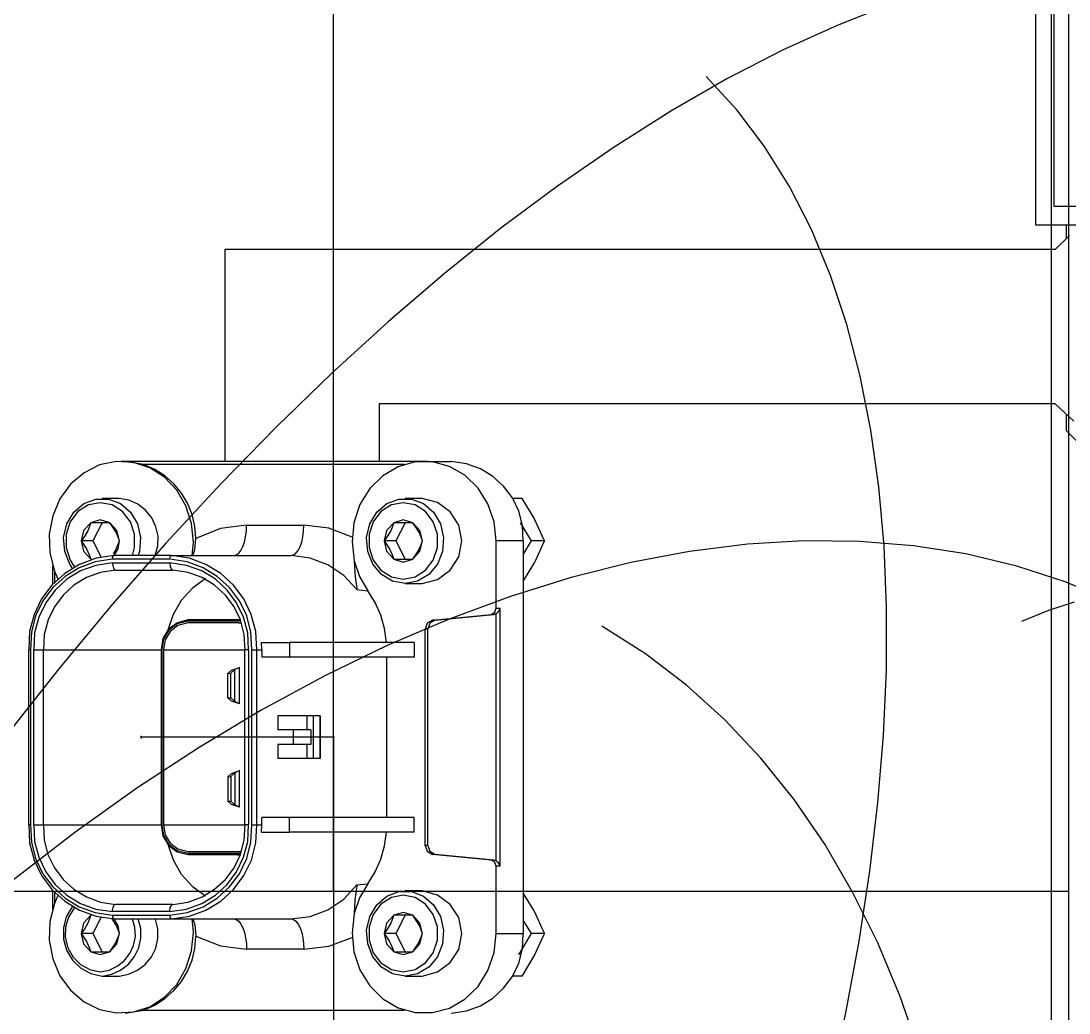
# Model space of a CAD drawing. Extents: x -1 to 1284, y 105 to 936.
# Drawn here: x 197.3 to 283.5, y 421.5 to 503.2 of the extents above; entities that cross this region are included whole.
import ezdxf

# ---------------------------------------------------------------- set-up
doc = ezdxf.new("R2010")
doc.units = 0

msp = doc.modelspace()

# ---------------------------------------------------------------- linework, layer by layer
for p, q in [((282.09, 149.955), (282.09, 713.128)), ((282.09, 149.955), (282.09, 713.128)), ((282.09, 149.955), (282.09, 713.128)), ((282.09, 149.955), (282.09, 713.128)), ((282.09, 149.955), (282.09, 713.128)), ((282.09, 149.955), (282.09, 713.128)), ((282.09, 149.955), (282.09, 713.128)), ((282.09, 149.955), (282.09, 713.128)), ((282.09, 149.955), (282.09, 713.128)), ((282.09, 149.955), (282.09, 713.128)), ((282.09, 149.955), (282.09, 713.128)), ((283.498, 706.778), (283.498, 156.305)), ((283.498, 706.778), (283.498, 156.305)), ((283.498, 706.778), (283.498, 156.305)), ((283.498, 706.778), (283.498, 156.305)), ((283.498, 706.778), (283.498, 156.305)), ((283.498, 706.778), (283.498, 156.305)), ((283.498, 706.778), (283.498, 156.305)), ((283.498, 706.778), (283.498, 156.305)), ((283.498, 706.778), (283.498, 156.305)), ((283.498, 706.778), (283.498, 156.305)), ((283.498, 706.778), (283.498, 156.305)), ((223.023, 431.542), (223.023, 558.542)), ((223.023, 431.542), (223.023, 558.542)), ((223.023, 431.542), (223.023, 558.542)), ((223.023, 431.542), (223.023, 558.542)), ((223.023, 431.542), (223.023, 558.542)), ((223.023, 431.542), (223.023, 558.542)), ((223.023, 431.542), (223.023, 558.542)), ((223.023, 431.542), (223.023, 558.542)), ((223.023, 431.542), (223.023, 558.542)), ((223.023, 431.542), (223.023, 558.542)), ((223.023, 431.542), (223.023, 558.542)), ((280.765, 529.586), (280.765, 486.406)), ((282.289, 528.062), (282.289, 487.93)), ((268.86562, 504.547487), (264.459453, 502.81211)), ((264.459453, 502.81211), (259.964823, 500.763556)), ((259.964823, 500.763556), (255.388634, 498.401848)), ((255.388634, 498.401848), (250.761651, 495.741279)), ((256.208309, 495.857934), (253.688, 498.598)), ((258.488733, 492.839935), (256.208309, 495.857934)), ((250.761651, 495.741279), (246.115574, 492.801643)), ((246.115574, 492.801643), (241.45871, 489.59122)), ((260.531109, 489.554806), (258.488733, 492.839935)), ((241.45871, 489.59122), (236.799368, 486.118289)), ((262.337274, 486.01335), (260.531109, 489.554806)), ((282.289, 487.93), (317.341, 487.93)), ((280.765, 486.406), (318.865, 486.406)), ((283.305, 486.406), (283.305, 485.305)), ((236.799368, 486.118289), (232.145855, 482.391129)), ((263.909062, 482.226373), (262.337274, 486.01335)), ((283.565, 485.528), (282.38636, 484.37425)), ((282.387, 484.374), (214.089, 484.374)), ((214.089, 484.374), (214.089, 466.942)), ((232.145855, 482.391129), (227.506479, 478.418018)), ((265.248311, 478.204677), (263.909062, 482.226373)), ((227.506479, 478.418018), (222.889548, 474.207235)), ((266.356857, 473.959067), (265.248311, 478.204677)), ((222.889548, 474.207235), (218.30337, 469.76706)), ((267.236536, 469.500346), (266.356857, 473.959067)), ((282.387, 471.674), (226.789, 471.674)), ((226.789, 471.674), (226.789, 466.942)), ((282.386, 471.674), (283.919043, 470.241305)), ((283.305, 470.743), (283.305, 469.471)), ((218.30337, 469.76706), (213.756253, 465.105772)), ((267.889184, 464.839319), (267.236536, 469.500346)), ((283.305, 469.471), (287.27375, 465.50225)), ((203.783978, 466.642604), (202.506748, 466.010404)), ((205.159858, 466.927224), (203.783978, 466.642604)), ((206.557888, 466.848434), (205.159858, 466.927224)), ((205.874, 466.942), (205.558, 466.942)), ((207.393, 466.692), (205.87429, 466.942031)), ((230.481, 466.942), (205.875, 466.942)), ((207.900328, 466.410618), (206.557888, 466.848434)), ((228.857, 466.692), (207.393, 466.692)), ((208.31944, 466.280291), (207.3931, 466.69183)), ((228.338765, 466.500333), (227.072235, 465.754278)), ((229.730585, 466.889064), (228.338765, 466.500333)), ((231.166275, 466.897742), (229.730585, 466.889064)), ((230.798, 466.942), (230.481, 466.942)), ((230.798, 466.942), (232.7, 466.942)), ((232.561865, 466.525852), (231.166275, 466.897742)), ((233.835725, 465.79515), (232.561865, 466.525852)), ((233.950212, 466.750847), (232.69969, 466.94199)), ((235.10287, 466.32807), (233.950212, 466.750847)), ((202.506748, 466.010404), (201.399208, 465.065779)), ((209.112528, 465.63812), (207.900328, 466.410618)), ((209.155392, 465.739941), (208.31944, 466.280291)), ((210.127078, 464.5739), (209.112528, 465.63812)), ((209.890761, 465.085194), (209.155392, 465.739941)), ((227.072235, 465.754278), (226.005075, 464.694548)), ((234.913335, 464.74838), (233.835725, 465.79515)), ((236.133955, 465.699816), (235.10287, 466.32807)), ((237.01976, 464.892247), (236.133955, 465.699816)), ((201.399208, 465.065779), (200.522936, 463.861259)), ((213.756253, 465.105772), (209.256505, 460.231648)), ((210.51535, 464.330463), (209.890761, 465.085194)), ((235.731669, 463.44676), (234.913335, 464.74838)), ((237.736576, 463.931521), (237.01976, 464.892247)), ((268.316638, 459.986789), (267.889184, 464.839319)), ((200.522936, 463.861259), (199.926661, 462.463819)), ((205.38, 463.892), (203.986, 463.892)), ((206.181092, 463.745416), (205.38019, 463.89199)), ((210.887564, 463.27713), (210.127078, 464.5739)), ((211.018964, 463.490165), (210.51535, 464.330463)), ((226.005075, 464.694548), (225.199711, 463.383118)), ((230.304, 463.892), (228.909, 463.892)), ((231.590953, 463.551267), (230.304, 463.89199)), ((238.536, 463.892), (237.718, 463.892)), ((238.260693, 462.843799), (237.736576, 463.931521)), ((239.518214, 462.266351), (238.536188, 463.892001)), ((201.65194, 462.761995), (202.475971, 463.469667)), ((202.861085, 463.352041), (202.002434, 462.80505)), ((202.475971, 463.469667), (203.463604, 463.843771)), ((203.837507, 463.542009), (202.861085, 463.352041)), ((203.463604, 463.843771), (204.508, 463.844)), ((204.813927, 463.352041), (203.837507, 463.542009)), ((204.508, 463.844), (205.495633, 463.469896)), ((205.672578, 462.80505), (204.813927, 463.352041)), ((205.495633, 463.469896), (206.319664, 462.762224)), ((206.915583, 463.420084), (206.181092, 463.745416)), ((207.554545, 462.933212), (206.915583, 463.420084)), ((211.351693, 461.81993), (210.887564, 463.27713)), ((211.391407, 462.578711), (211.018964, 463.490165)), ((225.199711, 463.383118), (224.703247, 461.896708)), ((226.575231, 462.762479), (227.399262, 463.470151)), ((227.785085, 463.352041), (226.926434, 462.80505)), ((227.399262, 463.470151), (228.386895, 463.844255)), ((228.761505, 463.542009), (227.785085, 463.352041)), ((228.386895, 463.844255), (229.431, 463.844)), ((229.737927, 463.352041), (228.761505, 463.542009)), ((229.431, 463.844), (230.418633, 463.469896)), ((230.596578, 462.80505), (229.737927, 463.352041)), ((230.418633, 463.469896), (231.242664, 462.762224)), ((232.628166, 462.786339), (231.590953, 463.551267)), ((236.242857, 461.96644), (235.731669, 463.44676)), ((199.926661, 462.463819), (199.643539, 460.951169)), ((201.080811, 461.797444), (201.65194, 462.761995)), ((202.002434, 462.80505), (201.36512, 461.96701)), ((206.309892, 461.96701), (205.672578, 462.80505)), ((206.319664, 462.762224), (206.890793, 461.797673)), ((208.068863, 462.302018), (207.554545, 462.933212)), ((208.420353, 461.567591), (208.068863, 462.302018)), ((211.622485, 461.610518), (211.391407, 462.578711)), ((226.004102, 461.797928), (226.575231, 462.762479)), ((226.926434, 462.80505), (226.28912, 461.96701)), ((231.233892, 461.96701), (230.596578, 462.80505)), ((231.242664, 462.762224), (231.813793, 461.797673)), ((233.320363, 461.699238), (232.628166, 462.786339)), ((238.568404, 461.655238), (238.260693, 462.843799)), ((239.584, 462.142), (239.518214, 462.266351)), ((240.368, 460.392), (239.584305, 462.14222)), ((200.824472, 460.680534), (201.080811, 461.797444)), ((201.36512, 461.96701), (201.026012, 460.939)), ((203.053, 461.892), (202.469622, 461.241908)), ((203.053, 461.892), (202.806258, 461.236213)), ((203.838115, 462.123487), (203.05323, 461.892)), ((203.33451, 461.892), (203.053232, 461.892)), ((204.004, 461.892), (203.218982, 460.39181)), ((203.92594, 461.892), (203.33451, 461.892)), ((204.623, 461.892), (203.838115, 462.123487)), ((204.405695, 461.892), (203.92594, 461.892)), ((204.623, 461.892), (204.405695, 461.892)), ((205.205493, 461.241908), (204.622115, 461.892)), ((204.880721, 461.531823), (204.622115, 461.892)), ((205.160258, 461.047787), (204.880721, 461.531823)), ((206.649, 460.939), (206.309892, 461.96701)), ((206.890793, 461.797673), (207.147132, 460.680763)), ((208.588141, 460.781993), (208.420353, 461.567591)), ((211.493658, 460.28332), (211.351693, 461.81993)), ((211.702, 460.6), (211.622485, 461.610518)), ((213.718373, 461.412119), (211.70199, 460.60017)), ((215.874, 461.692), (213.718373, 461.412119)), ((215.854244, 461.204274), (215.874538, 461.691998)), ((215.874, 461.692), (220.587, 461.692)), ((220.567243, 461.204274), (220.587536, 461.691998)), ((222.628809, 461.441589), (220.58723, 461.692426)), ((224.552, 460.712), (222.628809, 461.441589)), ((224.703247, 461.896708), (224.544722, 460.322258)), ((225.747761, 460.681018), (226.004102, 461.797928)), ((226.28912, 461.96701), (225.950012, 460.939)), ((227.976, 461.892), (227.392622, 461.241908)), ((227.976, 461.892), (227.72926, 461.236213)), ((228.761115, 462.123487), (227.97623, 461.892)), ((228.257507, 461.892), (227.976231, 461.892)), ((228.927, 461.892), (228.142247, 460.39181)), ((228.848937, 461.892), (228.257507, 461.892)), ((229.546, 461.892), (228.761115, 462.123487)), ((229.328695, 461.892), (228.848937, 461.892)), ((229.546, 461.892), (229.328695, 461.892)), ((229.80472, 461.531823), (229.546114, 461.892)), ((230.129493, 461.241908), (229.546115, 461.892)), ((230.08426, 461.047787), (229.80472, 461.531823)), ((231.573, 460.939), (231.233892, 461.96701)), ((231.813793, 461.797673), (232.070134, 460.680763)), ((233.572267, 460.391995), (233.320363, 461.699238)), ((236.417, 460.394), (236.242857, 461.96644)), ((238.386, 461.871), (239.279497, 460.39172)), ((238.636, 460.392), (238.568404, 461.655238)), ((199.643539, 460.951169), (199.689317, 459.407419)), ((200.9107, 459.532314), (200.824472, 460.680534)), ((201.026012, 460.939), (201.026, 459.845)), ((202.469622, 461.241908), (202.268115, 460.392)), ((202.526721, 460.752177), (202.268115, 460.392)), ((202.806258, 461.236213), (202.526721, 460.752177)), ((205.407, 460.392), (205.160258, 461.047787)), ((205.407, 460.392), (205.205493, 461.241908)), ((206.6489, 459.845007), (206.649, 460.939)), ((207.147132, 460.680763), (207.060902, 459.532543)), ((208.569074, 459.978903), (208.588141, 460.781993)), ((211.619357, 459.699367), (211.702468, 460.600148)), ((215.696484, 460.303075), (215.79412, 460.73529)), ((215.79412, 460.73529), (215.854244, 461.204274)), ((220.409485, 460.303075), (220.507121, 460.73529)), ((220.507121, 460.73529), (220.567243, 461.204274)), ((225.833991, 459.532798), (225.747761, 460.681018)), ((225.950012, 460.939), (225.95, 459.845)), ((227.44972, 460.752177), (227.191114, 460.392)), ((227.392622, 461.241908), (227.191115, 460.392)), ((227.72926, 461.236213), (227.44972, 460.752177)), ((230.331, 460.392), (230.08426, 461.047787)), ((230.331, 460.392), (230.129493, 461.241908)), ((231.572495, 459.845009), (231.573, 460.939)), ((232.070134, 460.680763), (231.983901, 459.532543)), ((201.026, 459.845), (201.365108, 458.81699)), ((202.268, 460.392), (202.469507, 459.542092)), ((202.268, 460.392), (202.707549, 459.736215)), ((203.219, 460.392), (202.268, 460.392)), ((202.707549, 459.736215), (202.934561, 459.252179)), ((203.219, 460.392), (203.894745, 459.10057)), ((209.256505, 460.231648), (204.812433, 455.152969)), ((204.923, 459.34), (205.062523, 459.548158)), ((204.97, 459.192), (205.297175, 459.752497)), ((205.062523, 459.548158), (205.289535, 460.032197)), ((205.289535, 460.032197), (205.407859, 460.392371)), ((205.297175, 459.752497), (205.407792, 460.392)), ((206.477, 459.192), (206.6489, 459.845007)), ((208.36, 459.192), (208.569074, 459.978903)), ((211.394, 459.192), (211.493658, 460.28332)), ((211.451, 459.192), (211.619357, 459.699367)), ((215.222322, 459.382302), (215.404985, 459.613325)), ((215.404985, 459.613325), (215.565089, 459.924234)), ((215.565089, 459.924234), (215.696484, 460.303075)), ((219.935323, 459.382302), (220.117986, 459.613325)), ((220.117986, 459.613325), (220.27809, 459.924234)), ((220.27809, 459.924234), (220.409485, 460.303075)), ((224.544722, 460.322258), (224.733412, 458.751858)), ((225.95, 459.845), (226.289108, 458.81699)), ((227.191, 460.392), (227.392507, 459.542092)), ((227.191, 460.392), (227.630549, 459.736215)), ((228.142, 460.392), (227.191, 460.392)), ((227.630549, 459.736215), (227.857561, 459.252179)), ((228.142, 460.392), (228.926753, 458.89208)), ((229.546, 458.892), (229.985549, 459.547785)), ((229.985549, 459.547785), (230.212561, 460.031824)), ((230.129378, 459.542092), (230.330885, 460.392)), ((230.212561, 460.031824), (230.330885, 460.391998)), ((231.233387, 458.816999), (231.572495, 459.845009)), ((233.320363, 459.084752), (233.572267, 460.391995)), ((236.417, 454.851), (236.417, 460.395)), ((238.636, 460.392), (236.41721, 460.394646)), ((238.636, 460.392), (238.636, 428.092)), ((238.66, 460.392), (238.636, 460.392)), ((238.66, 428.092), (238.66, 460.392)), ((239.28, 460.392), (238.660082, 459.35642)), ((240.368, 460.392), (239.28, 460.392)), ((239.648349, 458.766351), (240.367583, 460.392001)), ((257.070503, 460.118709), (252.319429, 459.52129)), ((261.727264, 460.398181), (257.070503, 460.118709)), ((266.281154, 460.35891), (261.727264, 460.398181)), ((270.723618, 460.000098), (266.281154, 460.35891)), ((268.520734, 454.953561), (268.316638, 459.986789)), ((275.046095, 459.320946), (270.723618, 460.000098)), ((199.689317, 459.407419), (200.06145, 457.918429)), ((201.330157, 458.477194), (200.9107, 459.532314)), ((201.365108, 458.81699), (201.701853, 458.301593)), ((203.491376, 458.965837), (202.127545, 458.465603)), ((202.469507, 459.542092), (203.052885, 458.892)), ((202.934561, 459.252179), (203.052885, 458.892002)), ((204.844, 458.892), (203.421651, 458.674593)), ((204.971, 459.192), (203.491376, 458.965837)), ((204.844, 458.892), (204.846381, 458.950528)), ((209.557, 458.892), (204.844, 458.892)), ((204.846381, 458.950528), (204.853604, 459.006805)), ((204.853604, 459.006805), (204.865325, 459.058671)), ((204.865325, 459.058671), (204.881094, 459.104132)), ((204.881094, 459.104132), (204.900303, 459.141441)), ((204.900303, 459.141441), (204.922211, 459.169164)), ((204.922211, 459.169164), (204.945997, 459.186229)), ((204.945997, 459.186229), (204.970735, 459.191997)), ((209.684, 459.192), (204.971, 459.192)), ((207.060902, 459.532543), (206.965699, 459.191742)), ((209.557, 458.892), (209.559381, 458.950528)), ((210.97936, 458.674585), (209.55701, 458.89199)), ((209.559381, 458.950528), (209.566604, 459.006805)), ((209.566604, 459.006805), (209.578325, 459.058671)), ((209.578325, 459.058671), (209.594094, 459.104132)), ((209.594094, 459.104132), (209.613303, 459.141441)), ((209.613303, 459.141441), (209.635211, 459.169164)), ((209.635211, 459.169164), (209.658997, 459.186229)), ((209.658997, 459.186229), (209.683735, 459.191997)), ((211.163489, 458.965692), (209.684, 459.192)), ((209.684, 459.192), (219.531, 459.192)), ((212.527177, 458.465362), (211.163489, 458.965692)), ((214.818, 459.192), (215.024123, 459.240038)), ((215.024123, 459.240038), (215.222322, 459.382302)), ((221.101609, 458.986622), (219.53027, 459.19229)), ((219.531, 459.192), (219.737121, 459.240038)), ((219.737121, 459.240038), (219.935323, 459.382302)), ((222.564022, 458.431743), (221.101609, 458.986622)), ((224.734, 458.752), (225.170035, 457.466018)), ((224.734, 458.752), (224.774529, 457.764838)), ((226.253448, 458.477678), (225.833991, 459.532798)), ((226.289108, 458.81699), (226.926422, 457.97895)), ((227.392507, 459.542092), (227.975885, 458.892)), ((227.857561, 459.252179), (227.975885, 458.892002)), ((227.976, 458.892), (228.760885, 458.660513)), ((227.976, 458.892), (228.257276, 458.892)), ((228.257276, 458.892), (228.848706, 458.892)), ((228.760885, 458.660513), (229.54577, 458.892)), ((228.848706, 458.892), (229.328464, 458.892)), ((229.328464, 458.892), (229.545769, 458.892)), ((229.546, 458.892), (230.129378, 459.542092)), ((230.596073, 457.978959), (231.233387, 458.816999)), ((231.983901, 459.532543), (231.564447, 458.477423)), ((232.628166, 457.997651), (233.320363, 459.084752)), ((239.584, 458.642), (239.648349, 458.766351)), ((252.319429, 459.52129), (247.482601, 458.606724)), ((279.24003, 458.320659), (275.046095, 459.320946)), ((199.915, 458.358), (199.915, 456.822)), ((200.059, 457.923), (200.059, 456.982)), ((200.06145, 457.918429), (200.340162, 457.26882)), ((202.127545, 458.465603), (200.907559, 457.722249)), ((202.110613, 458.193724), (200.937852, 457.479145)), ((202.220683, 457.921841), (201.095147, 457.236038)), ((201.519, 458.191), (201.330157, 458.477194)), ((203.421651, 458.674593), (202.110613, 458.193724)), ((203.478927, 458.383347), (202.220683, 457.921841)), ((204.844, 458.592), (203.478927, 458.383347)), ((205.098, 457.992), (203.847478, 457.800857)), ((204.844, 458.592), (209.557, 458.592)), ((204.844, 458.592), (204.848868, 458.474946)), ((204.848868, 458.474946), (204.863288, 458.36239)), ((204.863288, 458.36239), (204.88673, 458.258658)), ((204.88673, 458.258658), (204.918266, 458.167737)), ((204.918266, 458.167737), (204.956691, 458.093119)), ((204.956691, 458.093119), (205.00053, 458.037673)), ((205.00053, 458.037673), (205.048097, 458.003529)), ((205.048097, 458.003529), (205.097566, 457.991993)), ((205.098, 457.992), (209.81, 457.992)), ((210.921983, 458.383337), (209.55691, 458.59199)), ((209.557, 458.592), (209.561868, 458.474946)), ((209.561868, 458.474946), (209.576288, 458.36239)), ((209.576288, 458.36239), (209.59973, 458.258658)), ((209.59973, 458.258658), (209.631266, 458.167737)), ((209.631266, 458.167737), (209.669691, 458.093119)), ((209.669691, 458.093119), (209.71353, 458.037673)), ((209.71353, 458.037673), (209.761097, 458.003529)), ((209.761097, 458.003529), (209.810566, 457.991993)), ((211.061212, 457.800847), (209.81069, 457.99199)), ((212.180227, 457.921831), (210.921983, 458.383337)), ((212.2904, 458.193716), (210.97936, 458.674585)), ((213.305763, 457.236028), (212.180227, 457.921831)), ((213.463163, 457.479138), (212.2904, 458.193716)), ((213.747019, 457.72196), (212.527177, 458.465362)), ((223.860742, 457.557065), (222.564022, 458.431743)), ((226.960673, 457.630007), (226.253448, 458.477678)), ((226.926422, 457.97895), (227.785073, 457.431959)), ((229.737422, 457.431968), (230.596073, 457.978959)), ((231.564447, 458.477423), (230.857222, 457.629752)), ((231.590953, 457.232723), (232.628166, 457.997651)), ((238.66, 457.098), (239.584453, 458.64211)), ((247.482601, 458.606724), (242.568576, 457.375806)), ((283.296864, 456.998437), (279.24003, 458.320659)), ((200.907559, 457.722249), (199.859471, 456.766728)), ((200.937852, 457.479145), (199.930334, 456.560612)), ((201.095147, 457.236038), (200.1282, 456.354493)), ((202.69482, 457.37808), (201.663735, 456.749826)), ((203.847478, 457.800857), (202.69482, 457.37808)), ((212.21387, 457.37807), (211.061212, 457.800847)), ((212.483, 457.291), (211.38973, 456.493598)), ((213.244955, 456.749816), (212.21387, 457.37807)), ((214.27271, 456.354483), (213.305763, 457.236028)), ((214.470682, 456.560605), (213.463163, 457.479138)), ((214.794972, 456.766431), (213.747019, 457.72196)), ((224.935, 456.392), (223.860742, 457.557065)), ((224.774529, 457.764838), (224.827946, 457.213082)), ((224.827946, 457.213082), (224.879936, 456.851429)), ((225.170035, 457.466018), (225.85182, 456.29169)), ((227.87903, 457.08164), (226.960673, 457.630007)), ((227.785073, 457.431959), (228.761493, 457.241991)), ((228.909, 456.892), (227.87903, 457.08164)), ((228.761, 457.242), (229.737422, 457.431968)), ((229.938865, 457.081385), (228.908895, 456.891745)), ((230.857222, 457.629752), (229.938865, 457.081385)), ((230.304, 456.892), (231.590953, 457.232723)), ((242.568576, 457.375806), (237.585911, 455.829336)), ((287.20804, 455.353483), (283.296864, 456.998437)), ((199.859471, 456.766728), (199.011332, 455.629992)), ((199.930334, 456.560612), (199.115026, 455.467878)), ((200.1282, 456.354493), (199.345723, 455.305761)), ((201.663735, 456.749826), (200.77793, 455.942257)), ((211.38973, 456.493598), (210.494568, 455.497883)), ((214.13076, 455.942247), (213.244955, 456.749816)), ((215.055187, 455.305751), (214.27271, 456.354483)), ((215.285992, 455.467871), (214.470682, 456.560605)), ((215.64299, 455.629723), (214.794972, 456.766431)), ((224.879936, 456.851429), (224.939279, 456.520388)), ((224.935, 456.392), (225.851516, 456.292252)), ((224.949148, 456.40199), (224.935337, 456.391433)), ((224.939279, 456.520388), (224.951794, 456.427231)), ((224.951794, 456.427231), (224.949148, 456.40199)), ((226.455696, 455.318558), (225.85367, 456.29338)), ((228.909, 456.892), (230.304, 456.892)), ((199.011332, 455.629992), (198.391194, 454.342992)), ((199.115026, 455.467878), (198.518893, 454.230697)), ((199.345723, 455.305761), (198.773595, 454.1184)), ((200.77793, 455.942257), (200.061114, 454.981531)), ((210.494568, 455.497883), (209.823324, 454.339351)), ((214.847576, 454.981521), (214.13076, 455.942247)), ((215.627315, 454.11839), (215.055187, 455.305751)), ((215.882126, 454.230689), (215.285992, 455.467871)), ((216.263031, 454.342784), (215.64299, 455.629723)), ((226.91434, 454.27461), (226.455696, 455.318558)), ((237.585911, 455.829336), (232.543164, 453.96811)), ((283.943708, 455.363779), (281.829358, 454.668528)), ((200.061114, 454.981531), (199.536997, 453.893809)), ((204.812433, 455.152969), (200.432346, 449.878013)), ((215.371693, 453.893799), (214.847576, 454.981521)), ((236.004, 454.353), (236.306551, 454.522553)), ((236.215, 454.353), (236.402081, 454.418085)), ((236.306551, 454.522553), (236.41766, 454.851096)), ((236.402, 454.418), (236.493511, 454.486842)), ((236.402, 434.066), (236.402, 454.418)), ((236.417, 454.851), (236.734, 454.851)), ((236.493511, 454.486842), (236.591195, 454.588098)), ((236.591195, 454.588098), (236.673801, 454.709399)), ((236.673801, 454.709399), (236.734232, 454.851012)), ((236.734, 433.633), (236.734, 454.851)), ((268.503307, 449.750437), (268.520734, 454.953561)), ((281.829358, 454.668528), (279.6131, 453.75538)), ((198.391194, 454.342992), (198.027109, 452.93668)), ((198.518893, 454.230697), (198.168902, 452.878823)), ((198.773595, 454.1184), (198.437697, 452.820964)), ((199.536997, 453.893809), (199.229286, 452.705248)), ((209.823324, 454.339351), (209.40181, 453.0535)), ((210.1761, 453.662365), (209.459095, 453.125301)), ((210.17079, 453.571738), (209.483051, 453.056594)), ((211.033, 453.792), (210.17079, 453.571738)), ((211.075, 453.892), (210.1761, 453.662365)), ((211.033, 453.642), (210.225827, 453.435795)), ((211.032, 453.792), (211.074333, 453.891748)), ((215.201, 453.792), (211.032, 453.792)), ((215.201, 453.642), (211.032, 453.642)), ((215.244, 453.892), (211.075, 453.892)), ((214.827, 453.892), (214.944427, 453.921403)), ((214.944427, 453.921403), (215.287866, 453.966803)), ((215.201, 453.792), (215.243333, 453.891748)), ((215.405, 453.63), (215.201007, 453.641642)), ((215.354, 453.786), (215.201865, 453.792085)), ((215.679404, 452.705238), (215.371693, 453.893799)), ((215.963213, 452.820954), (215.627315, 454.11839)), ((216.232117, 452.878814), (215.882126, 454.230689)), ((216.627049, 452.936561), (216.263031, 454.342784)), ((227.223982, 453.177201), (226.91434, 454.27461)), ((232.543164, 453.96811), (227.448893, 451.792927)), ((230.733468, 453.628133), (230.571711, 453.141635)), ((231.176, 453.887), (230.733468, 453.628133)), ((230.944468, 453.628133), (230.782711, 453.141635)), ((231.387, 453.887), (230.944468, 453.628133)), ((231.176, 453.887), (236.00385, 454.352931)), ((231.387, 453.887), (231.176, 453.887)), ((231.387, 453.887), (236.21485, 454.352931)), ((236.215, 454.353), (236.004, 454.353)), ((198.027109, 452.93668), (197.94713, 451.44201)), ((198.168902, 452.878823), (198.09202, 451.44201)), ((198.437697, 452.820964), (198.36391, 451.44201)), ((199.229286, 452.705248), (199.16169, 451.44201)), ((209.459095, 453.125301), (208.99493, 452.359086)), ((209.483051, 453.056594), (209.037831, 452.321654)), ((209.581987, 452.953533), (209.165186, 452.265504)), ((210.225827, 453.435795), (209.581987, 452.953533)), ((215.747, 451.442), (215.679404, 452.705238)), ((216.037, 451.442), (215.963213, 452.820954)), ((216.309, 451.442), (216.232117, 452.878814)), ((216.707, 451.442), (216.627049, 452.936561)), ((227.379, 452.042), (227.223982, 453.177201)), ((230.572, 435.343), (230.572, 453.142)), ((230.783, 453.142), (230.572, 453.142)), ((230.783, 435.343), (230.783, 453.142)), ((248.682189, 451.104558), (245.106, 453.385)), ((208.99493, 452.359086), (208.85455, 451.442)), ((209.037831, 452.321654), (208.90318, 451.442)), ((209.165186, 452.265504), (209.03913, 451.442)), ((217.13, 451.442), (217.108913, 452.042)), ((217.109, 452.042), (219.396, 452.042)), ((229.665, 452.042), (219.396, 452.042)), ((219.396, 452.042), (219.396, 450.842)), ((227.448893, 451.792927), (222.311656, 449.304584)), ((229.665, 452.042), (229.665, 450.842)), ((197.919, 451.442), (197.919, 437.042)), ((198.092, 451.442), (197.919, 451.442)), ((198.092, 451.442), (198.092, 437.042)), ((198.364, 437.042), (198.364, 451.442)), ((198.364, 451.442), (199.161, 451.442)), ((199.161, 437.042), (199.161, 451.442)), ((199.161, 451.442), (208.854, 451.442)), ((208.903, 451.442), (208.854, 451.442)), ((208.854, 451.442), (208.854, 437.042)), ((208.903, 451.442), (208.903, 437.042)), ((209.039, 451.442), (209.039, 437.042)), ((209.039, 451.442), (215.69, 451.442)), ((215.69, 451.442), (215.69, 437.042)), ((216.037, 451.442), (215.69, 451.442)), ((216.037, 451.442), (216.037, 437.042)), ((216.309, 451.442), (216.707, 451.442)), ((216.309, 437.042), (216.309, 451.442)), ((216.707, 437.042), (216.707, 451.442)), ((216.707, 451.442), (217.13, 451.442)), ((217.13, 451.442), (217.13, 450.842)), ((252.054392, 448.529428), (248.682189, 451.104558)), ((219.396, 450.842), (217.13, 450.842)), ((229.665, 450.842), (219.396, 450.842)), ((227.4, 437.642), (227.4, 450.842)), ((200.432346, 449.878013), (196.124551, 444.415059)), ((214.629, 449.768), (214.321819, 449.49204)), ((214.322, 449.492), (214.569121, 449.50179)), ((214.322, 447.492), (214.322, 449.492)), ((214.569, 449.502), (214.904491, 449.80336)), ((214.569, 447.482), (214.569, 449.502)), ((214.629, 449.768), (215.290193, 449.991837)), ((214.904, 447.181), (214.904, 449.803)), ((215.29, 449.992), (214.904238, 449.803352)), ((215.292, 446.992), (215.292, 449.992)), ((222.311656, 449.304584), (217.140009, 446.503878)), ((268.266195, 444.388222), (268.503307, 449.750437)), ((255.219044, 445.667429), (252.054392, 448.529428)), ((214.629, 447.216), (214.321819, 447.49196)), ((214.322, 447.492), (214.569121, 447.48221)), ((214.569, 447.482), (214.904491, 447.18064)), ((215.29, 446.992), (214.628807, 447.215837)), ((215.29, 446.992), (214.904238, 447.180648)), ((217.140009, 446.503878), (211.969059, 443.408103)), ((218.434, 445.992), (218.434, 444.842)), ((220.84, 445.992), (218.434, 445.992)), ((220.84, 445.992), (220.84, 444.842)), ((221.358, 445.992), (220.84, 445.992)), ((221.358, 445.992), (221.358, 442.492)), ((221.918, 445.992), (221.358, 445.992)), ((221.918, 445.992), (221.918, 442.492)), ((221.936, 445.992), (221.918, 445.992)), ((221.936, 442.492), (221.936, 445.992)), ((258.172584, 442.526384), (255.219044, 445.667429)), ((207.167781, 444.299284), (207.134708, 444.242)), ((207.167781, 444.299284), (207.134708, 444.242)), ((207.167781, 444.299284), (207.134708, 444.242)), ((207.167781, 444.299284), (207.134708, 444.242)), ((207.167781, 444.299284), (207.134708, 444.242)), ((207.167781, 444.299284), (207.134708, 444.242)), ((207.167781, 444.299284), (207.134708, 444.242)), ((207.167781, 444.299284), (207.134708, 444.242)), ((207.167781, 444.299284), (207.134708, 444.242)), ((207.167781, 444.299284), (207.134708, 444.242)), ((207.167781, 444.299284), (207.134708, 444.242)), ((207.134708, 444.242), (207.167781, 444.184716)), ((207.134708, 444.242), (207.167781, 444.184716)), ((207.134708, 444.242), (207.167781, 444.184716)), ((207.134708, 444.242), (207.167781, 444.184716)), ((207.134708, 444.242), (207.167781, 444.184716)), ((207.134708, 444.242), (207.167781, 444.184716)), ((207.134708, 444.242), (207.167781, 444.184716)), ((207.134708, 444.242), (207.167781, 444.184716)), ((207.134708, 444.242), (207.167781, 444.184716)), ((207.134708, 444.242), (207.167781, 444.184716)), ((207.134708, 444.242), (207.167781, 444.184716)), ((207.233927, 444.299284), (207.167781, 444.299284)), ((207.233927, 444.299284), (207.167781, 444.299284)), ((207.233927, 444.299284), (207.167781, 444.299284)), ((207.233927, 444.299284), (207.167781, 444.299284)), ((207.233927, 444.299284), (207.167781, 444.299284)), ((207.233927, 444.299284), (207.167781, 444.299284)), ((207.233927, 444.299284), (207.167781, 444.299284)), ((207.233927, 444.299284), (207.167781, 444.299284)), ((207.233927, 444.299284), (207.167781, 444.299284)), ((207.233927, 444.299284), (207.167781, 444.299284)), ((207.233927, 444.299284), (207.167781, 444.299284)), ((207.167781, 444.184716), (207.233927, 444.184716)), ((207.167781, 444.184716), (207.233927, 444.184716)), ((207.167781, 444.184716), (207.233927, 444.184716)), ((207.167781, 444.184716), (207.233927, 444.184716)), ((207.167781, 444.184716), (207.233927, 444.184716)), ((207.167781, 444.184716), (207.233927, 444.184716)), ((207.167781, 444.184716), (207.233927, 444.184716)), ((207.167781, 444.184716), (207.233927, 444.184716)), ((207.167781, 444.184716), (207.233927, 444.184716)), ((207.167781, 444.184716), (207.233927, 444.184716)), ((207.167781, 444.184716), (207.233927, 444.184716)), ((223.023, 444.242), (207.201, 444.242)), ((223.023, 444.242), (207.201, 444.242)), ((223.023, 444.242), (207.201, 444.242)), ((223.023, 444.242), (207.201, 444.242)), ((223.023, 444.242), (207.201, 444.242)), ((223.023, 444.242), (207.201, 444.242)), ((223.023, 444.242), (207.201, 444.242)), ((223.023, 444.242), (207.201, 444.242)), ((223.023, 444.242), (207.201, 444.242)), ((223.023, 444.242), (207.201, 444.242)), ((223.023, 444.242), (207.201, 444.242)), ((207.267, 444.242), (207.233927, 444.299284)), ((207.267, 444.242), (207.233927, 444.299284)), ((207.267, 444.242), (207.233927, 444.299284)), ((207.267, 444.242), (207.233927, 444.299284)), ((207.267, 444.242), (207.233927, 444.299284)), ((207.267, 444.242), (207.233927, 444.299284)), ((207.267, 444.242), (207.233927, 444.299284)), ((207.267, 444.242), (207.233927, 444.299284)), ((207.267, 444.242), (207.233927, 444.299284)), ((207.267, 444.242), (207.233927, 444.299284)), ((207.267, 444.242), (207.233927, 444.299284)), ((207.233927, 444.184716), (207.267, 444.242)), ((207.233927, 444.184716), (207.267, 444.242)), ((207.233927, 444.184716), (207.267, 444.242)), ((207.233927, 444.184716), (207.267, 444.242)), ((207.233927, 444.184716), (207.267, 444.242)), ((207.233927, 444.184716), (207.267, 444.242)), ((207.233927, 444.184716), (207.267, 444.242)), ((207.233927, 444.184716), (207.267, 444.242)), ((207.233927, 444.184716), (207.267, 444.242)), ((207.233927, 444.184716), (207.267, 444.242)), ((207.233927, 444.184716), (207.267, 444.242)), ((207.267, 444.242), (207.267, 444.242)), ((207.267, 444.242), (207.267, 444.242)), ((207.267, 444.242), (207.267, 444.242)), ((207.267, 444.242), (207.267, 444.242)), ((207.267, 444.242), (207.267, 444.242)), ((207.267, 444.242), (207.267, 444.242)), ((207.267, 444.242), (207.267, 444.242)), ((207.267, 444.242), (207.267, 444.242)), ((207.267, 444.242), (207.267, 444.242)), ((207.267, 444.242), (207.267, 444.242)), ((207.267, 444.242), (207.267, 444.242)), ((220.84, 444.842), (218.434, 444.842)), ((219.702, 444.842), (219.702, 443.642)), ((221.158, 444.842), (220.84, 444.842)), ((221.158, 444.842), (221.158, 443.642)), ((222.989781, 444.299284), (222.956708, 444.242)), ((222.989781, 444.299284), (222.956708, 444.242)), ((222.989781, 444.299284), (222.956708, 444.242)), ((222.989781, 444.299284), (222.956708, 444.242)), ((222.989781, 444.299284), (222.956708, 444.242)), ((222.989781, 444.299284), (222.956708, 444.242)), ((222.989781, 444.299284), (222.956708, 444.242)), ((222.989781, 444.299284), (222.956708, 444.242)), ((222.989781, 444.299284), (222.956708, 444.242)), ((222.989781, 444.299284), (222.956708, 444.242)), ((222.989781, 444.299284), (222.956708, 444.242)), ((222.956708, 444.242), (222.989781, 444.184716)), ((222.956708, 444.242), (222.989781, 444.184716)), ((222.956708, 444.242), (222.989781, 444.184716)), ((222.956708, 444.242), (222.989781, 444.184716)), ((222.956708, 444.242), (222.989781, 444.184716)), ((222.956708, 444.242), (222.989781, 444.184716)), ((222.956708, 444.242), (222.989781, 444.184716)), ((222.956708, 444.242), (222.989781, 444.184716)), ((222.956708, 444.242), (222.989781, 444.184716)), ((222.956708, 444.242), (222.989781, 444.184716)), ((222.956708, 444.242), (222.989781, 444.184716)), ((223.055927, 444.299284), (222.989781, 444.299284)), ((223.055927, 444.299284), (222.989781, 444.299284)), ((223.055927, 444.299284), (222.989781, 444.299284)), ((223.055927, 444.299284), (222.989781, 444.299284)), ((223.055927, 444.299284), (222.989781, 444.299284)), ((223.055927, 444.299284), (222.989781, 444.299284)), ((223.055927, 444.299284), (222.989781, 444.299284)), ((223.055927, 444.299284), (222.989781, 444.299284)), ((223.055927, 444.299284), (222.989781, 444.299284)), ((223.055927, 444.299284), (222.989781, 444.299284)), ((223.055927, 444.299284), (222.989781, 444.299284)), ((222.989781, 444.184716), (223.055927, 444.184716)), ((222.989781, 444.184716), (223.055927, 444.184716)), ((222.989781, 444.184716), (223.055927, 444.184716)), ((222.989781, 444.184716), (223.055927, 444.184716)), ((222.989781, 444.184716), (223.055927, 444.184716)), ((222.989781, 444.184716), (223.055927, 444.184716)), ((222.989781, 444.184716), (223.055927, 444.184716)), ((222.989781, 444.184716), (223.055927, 444.184716)), ((222.989781, 444.184716), (223.055927, 444.184716)), ((222.989781, 444.184716), (223.055927, 444.184716)), ((222.989781, 444.184716), (223.055927, 444.184716)), ((223.023, 444.242), (223.023, 431.542)), ((223.023, 444.242), (223.023, 431.542)), ((223.023, 444.242), (223.023, 431.542)), ((223.023, 444.242), (223.023, 431.542)), ((223.023, 444.242), (223.023, 431.542)), ((223.023, 444.242), (223.023, 431.542)), ((223.023, 444.242), (223.023, 431.542)), ((223.023, 444.242), (223.023, 431.542)), ((223.023, 444.242), (223.023, 431.542)), ((223.023, 444.242), (223.023, 431.542)), ((223.023, 444.242), (223.023, 431.542)), ((223.089, 444.242), (223.055927, 444.299284)), ((223.089, 444.242), (223.055927, 444.299284)), ((223.089, 444.242), (223.055927, 444.299284)), ((223.089, 444.242), (223.055927, 444.299284)), ((223.089, 444.242), (223.055927, 444.299284)), ((223.089, 444.242), (223.055927, 444.299284)), ((223.089, 444.242), (223.055927, 444.299284)), ((223.089, 444.242), (223.055927, 444.299284)), ((223.089, 444.242), (223.055927, 444.299284)), ((223.089, 444.242), (223.055927, 444.299284)), ((223.089, 444.242), (223.055927, 444.299284)), ((223.055927, 444.184716), (223.089, 444.242)), ((223.055927, 444.184716), (223.089, 444.242)), ((223.055927, 444.184716), (223.089, 444.242)), ((223.055927, 444.184716), (223.089, 444.242)), ((223.055927, 444.184716), (223.089, 444.242)), ((223.055927, 444.184716), (223.089, 444.242)), ((223.055927, 444.184716), (223.089, 444.242)), ((223.055927, 444.184716), (223.089, 444.242)), ((223.055927, 444.184716), (223.089, 444.242)), ((223.055927, 444.184716), (223.089, 444.242)), ((223.055927, 444.184716), (223.089, 444.242)), ((223.089, 444.242), (223.089, 444.242)), ((223.089, 444.242), (223.089, 444.242)), ((223.089, 444.242), (223.089, 444.242)), ((223.089, 444.242), (223.089, 444.242)), ((223.089, 444.242), (223.089, 444.242)), ((223.089, 444.242), (223.089, 444.242)), ((223.089, 444.242), (223.089, 444.242)), ((223.089, 444.242), (223.089, 444.242)), ((223.089, 444.242), (223.089, 444.242)), ((223.089, 444.242), (223.089, 444.242)), ((223.089, 444.242), (223.089, 444.242)), ((267.811234, 438.87772), (268.266195, 444.388222)), ((211.969059, 443.408103), (206.833898, 440.039987)), ((218.434, 443.642), (218.434, 442.492)), ((220.84, 443.642), (218.434, 443.642)), ((220.84, 443.642), (220.84, 442.492)), ((221.158, 443.642), (220.84, 443.642)), ((220.84, 442.492), (218.434, 442.492)), ((221.358, 442.492), (220.84, 442.492)), ((221.918, 442.492), (221.358, 442.492)), ((221.936, 442.492), (221.918, 442.492)), ((260.911445, 439.114112), (258.172584, 442.526384)), ((214.629, 441.268), (215.290193, 441.491837)), ((215.29, 441.492), (214.904238, 441.303352)), ((215.292, 438.492), (215.292, 441.492)), ((214.629, 441.268), (214.321819, 440.99204)), ((214.322, 440.992), (214.569121, 441.00179)), ((214.322, 440.992), (214.322, 438.992)), ((214.569, 441.002), (214.904491, 441.30336)), ((214.569, 441.002), (214.569, 438.982)), ((214.904, 441.303), (214.904, 438.681)), ((206.833898, 440.039987), (201.743065, 436.408478)), ((214.629, 438.716), (214.321819, 438.99196)), ((214.322, 438.992), (214.569121, 438.98221)), ((214.569, 438.982), (214.904491, 438.68064)), ((263.432065, 435.438436), (260.911445, 439.114112)), ((267.140259, 433.229735), (267.811234, 438.87772)), ((215.29, 438.492), (214.628807, 438.715837)), ((215.29, 438.492), (214.904238, 438.680648)), ((217.13, 437.042), (217.13, 437.642)), ((219.396, 437.642), (217.13, 437.642)), ((219.396, 436.442), (219.396, 437.642)), ((229.665, 437.642), (219.396, 437.642)), ((229.665, 436.442), (229.665, 437.642)), ((201.743065, 436.408478), (196.705097, 432.522527)), ((198.092, 437.042), (197.919, 437.042)), ((197.947, 437.042), (198.026979, 435.54733)), ((198.092, 437.042), (198.168882, 435.605187)), ((198.364, 437.042), (198.437787, 435.663046)), ((198.364, 437.042), (199.161, 437.042)), ((199.161, 437.042), (199.228596, 435.778762)), ((199.161, 437.042), (208.854, 437.042)), ((208.854, 437.042), (208.99438, 436.124914)), ((208.903, 437.042), (208.854, 437.042)), ((208.903, 437.042), (209.037651, 436.162346)), ((209.039, 437.042), (209.165056, 436.218496)), ((209.039, 437.042), (215.69, 437.042)), ((215.678714, 435.778752), (215.74631, 437.04199)), ((216.037, 437.042), (215.69, 437.042)), ((215.963303, 435.663036), (216.03709, 437.04199)), ((216.232107, 435.605176), (216.30899, 437.04199)), ((216.309, 437.042), (216.707, 437.042)), ((216.627901, 435.547318), (216.70788, 437.04199)), ((216.707, 437.042), (217.13, 437.042)), ((217.109, 436.442), (217.130087, 437.042)), ((217.109, 436.442), (219.396, 436.442)), ((229.665, 436.442), (219.396, 436.442)), ((227.223312, 435.307179), (227.37833, 436.44238)), ((198.026979, 435.54733), (198.391064, 434.141018)), ((198.168882, 435.605187), (198.518873, 434.253313)), ((198.437787, 435.663046), (198.773685, 434.36561)), ((199.228596, 435.778762), (199.536307, 434.590201)), ((208.99438, 436.124914), (209.458545, 435.358699)), ((209.037651, 436.162346), (209.482871, 435.427406)), ((209.165056, 436.218496), (209.581857, 435.530467)), ((209.402, 435.431), (209.821277, 434.143858)), ((209.482871, 435.427406), (210.17061, 434.912262)), ((209.581857, 435.530467), (210.225697, 435.048205)), ((215.371003, 434.590191), (215.678714, 435.778752)), ((215.627405, 434.3656), (215.963303, 435.663036)), ((215.882116, 434.253301), (216.232107, 435.605176)), ((216.263815, 434.141006), (216.627901, 435.547318)), ((265.73088, 431.507175), (263.432065, 435.438436)), ((199.536307, 434.590201), (200.060424, 433.502479)), ((209.458545, 435.358699), (210.17555, 434.821635)), ((210.17061, 434.912262), (211.03282, 434.692)), ((210.17555, 434.821635), (211.07445, 434.592)), ((210.225697, 435.048205), (211.03287, 434.842)), ((211.032, 434.842), (215.201, 434.842)), ((211.032, 434.692), (215.201, 434.692)), ((211.032, 434.692), (211.074333, 434.591988)), ((211.075, 434.592), (215.244, 434.592)), ((214.944561, 434.5624), (214.827134, 434.591803)), ((214.846886, 433.502469), (215.371003, 434.590191)), ((215.288, 434.517), (214.944561, 434.5624)), ((215.201, 434.842), (215.404993, 434.853642)), ((215.201, 434.692), (215.353135, 434.697821)), ((215.201, 434.692), (215.243333, 434.591988)), ((226.91367, 434.20977), (227.223312, 435.307179)), ((230.572, 435.343), (230.733757, 434.8565)), ((230.783, 435.343), (230.572, 435.343)), ((230.733757, 434.8565), (231.176289, 434.597633)), ((230.783, 435.343), (230.944757, 434.8565)), ((230.944757, 434.8565), (231.387289, 434.597633)), ((231.387, 434.597), (231.176, 434.597)), ((236.004, 434.131), (231.17615, 434.596931)), ((236.215, 434.131), (231.38715, 434.596931)), ((198.391064, 434.141018), (199.011202, 432.854018)), ((198.518873, 434.253313), (199.115006, 433.016132)), ((198.773685, 434.36561), (199.345813, 433.178249)), ((209.821277, 434.143858), (210.491988, 432.984603)), ((215.055277, 433.178239), (215.627405, 434.3656)), ((215.285982, 433.016119), (215.882116, 434.253301)), ((215.643676, 432.854005), (216.263815, 434.141006)), ((226.455026, 433.165822), (226.91367, 434.20977)), ((236.305891, 433.961543), (236.00334, 434.131096)), ((236.215, 434.131), (236.004, 434.131)), ((236.402, 434.066), (236.214919, 434.131085)), ((236.417, 433.633), (236.305891, 433.961543)), ((236.493243, 433.997201), (236.401768, 434.066011)), ((236.590882, 433.896014), (236.493243, 433.997201)), ((236.673477, 433.774779), (236.590882, 433.896014)), ((236.734, 433.633), (236.673477, 433.774779)), ((199.011202, 432.854018), (199.859341, 431.717282)), ((199.115006, 433.016132), (199.930314, 431.923398)), ((199.345813, 433.178249), (200.12829, 432.129517)), ((200.060424, 433.502479), (200.77724, 432.541753)), ((210.491988, 432.984603), (211.388003, 431.989171)), ((214.13007, 432.541743), (214.846886, 433.502469)), ((214.2728, 432.129507), (215.055277, 433.178239)), ((214.470672, 431.923385), (215.285982, 433.016119)), ((214.795536, 431.717268), (215.643676, 432.854005)), ((225.853, 432.191), (226.455026, 433.165822)), ((236.417, 428.089), (236.417, 433.633)), ((236.734, 433.633), (236.417, 433.633)), ((266.255107, 427.45507), (267.140259, 433.229735)), ((200.12829, 432.129517), (201.095237, 431.247972)), ((200.77724, 432.541753), (201.663045, 431.734184)), ((211.388003, 431.989171), (212.48319, 431.1935)), ((213.244265, 431.734174), (214.13007, 432.541743)), ((213.305853, 431.247962), (214.2728, 432.129507)), ((223.861472, 430.927225), (224.93573, 432.09229)), ((224.941403, 431.977756), (224.913585, 431.826102)), ((224.935, 432.092), (225.853103, 432.19016)), ((224.935, 432.092), (224.950081, 432.076839)), ((224.95061, 432.043497), (224.941403, 431.977756)), ((224.950081, 432.076839), (224.95061, 432.043497)), ((225.852, 432.192), (225.170215, 431.017672)), ((283.498, 431.542), (162.548, 431.542)), ((283.498, 431.542), (162.548, 431.542)), ((283.498, 431.542), (162.548, 431.542)), ((283.498, 431.542), (162.548, 431.542)), ((283.498, 431.542), (162.548, 431.542)), ((283.498, 431.542), (162.548, 431.542)), ((283.498, 431.542), (162.548, 431.542)), ((283.498, 431.542), (162.548, 431.542)), ((283.498, 431.542), (162.548, 431.542)), ((283.498, 431.542), (162.548, 431.542)), ((283.498, 431.542), (162.548, 431.542)), ((199.859341, 431.717282), (200.907429, 430.761761)), ((199.915, 431.662), (199.915, 430.126)), ((199.930314, 431.923398), (200.937832, 431.004865)), ((200.059, 431.502), (200.059, 430.561)), ((200.34, 431.215), (200.061288, 430.565391)), ((201.095237, 431.247972), (202.220773, 430.562169)), ((201.663045, 431.734184), (202.69413, 431.10593)), ((202.69413, 431.10593), (203.846788, 430.683153)), ((211.060522, 430.683143), (212.21318, 431.10592)), ((212.180317, 430.562159), (213.305853, 431.247962)), ((212.21318, 431.10592), (213.244265, 431.734174)), ((213.463153, 431.004852), (214.470672, 431.923385)), ((213.747445, 430.761747), (214.795536, 431.717268)), ((223.023, 431.542), (223.023, 350.008)), ((223.023, 431.542), (223.023, 350.008)), ((223.023, 431.542), (223.023, 350.008)), ((223.023, 431.542), (223.023, 350.008)), ((223.023, 431.542), (223.023, 350.008)), ((223.023, 431.542), (223.023, 350.008)), ((223.023, 431.542), (223.023, 350.008)), ((223.023, 431.542), (223.023, 350.008)), ((223.023, 431.542), (223.023, 350.008)), ((223.023, 431.542), (223.023, 350.008)), ((223.023, 431.542), (223.023, 350.008)), ((224.849219, 431.434297), (224.784923, 430.856583)), ((224.913585, 431.826102), (224.849219, 431.434297)), ((226.575231, 430.462479), (227.399262, 431.170151)), ((227.399262, 431.170151), (228.386895, 431.544255)), ((228.761505, 431.242009), (227.785085, 431.052041)), ((228.386895, 431.544255), (229.431, 431.544)), ((229.737927, 431.052041), (228.761505, 431.242009)), ((230.304, 431.592), (228.909, 431.592)), ((229.431, 431.544), (230.418633, 431.169896)), ((231.590953, 431.251267), (230.304, 431.59199)), ((230.418633, 431.169896), (231.242664, 430.462224)), ((232.628166, 430.486339), (231.590953, 431.251267)), ((239.518214, 429.966351), (238.659375, 431.388071)), ((267.804326, 427.328151), (265.73088, 431.507175)), ((200.061288, 430.565391), (199.689155, 429.076401)), ((200.907429, 430.761761), (202.127415, 430.018407)), ((200.937832, 431.004865), (202.110593, 430.290286)), ((201.519, 430.293), (201.043384, 429.46945)), ((202.110593, 430.290286), (203.421631, 429.809417)), ((202.220773, 430.562169), (203.479017, 430.100663)), ((203.846788, 430.683153), (205.09731, 430.49201)), ((204.88673, 430.225342), (204.918266, 430.316263)), ((204.918266, 430.316263), (204.956691, 430.390881)), ((204.956691, 430.390881), (205.00053, 430.446327)), ((205.00053, 430.446327), (205.048097, 430.480471)), ((205.048097, 430.480471), (205.097566, 430.492007)), ((209.81, 430.492), (205.098, 430.492)), ((209.59973, 430.225342), (209.631266, 430.316263)), ((209.631266, 430.316263), (209.669691, 430.390881)), ((209.669691, 430.390881), (209.71353, 430.446327)), ((209.71353, 430.446327), (209.761097, 430.480471)), ((209.761097, 430.480471), (209.810566, 430.492007)), ((209.81, 430.492), (211.060522, 430.683143)), ((210.922073, 430.100653), (212.180317, 430.562159)), ((210.97935, 429.809405), (212.29039, 430.290274)), ((212.29039, 430.290274), (213.463153, 431.004852)), ((212.527458, 430.018394), (213.747445, 430.761747)), ((222.564752, 430.052547), (223.861472, 430.927225)), ((224.784923, 430.856583), (224.733573, 429.731433)), ((225.170215, 431.017672), (224.73418, 429.73169)), ((226.004102, 429.497928), (226.575231, 430.462479)), ((226.926434, 430.50505), (226.28912, 429.66701)), ((227.785085, 431.052041), (226.926434, 430.50505)), ((230.596578, 430.50505), (229.737927, 431.052041)), ((231.233892, 429.66701), (230.596578, 430.50505)), ((231.242664, 430.462224), (231.813793, 429.497673)), ((233.320363, 429.399238), (232.628166, 430.486339)), ((201.043384, 429.46945), (200.805813, 428.56519)), ((201.222321, 429.445058), (200.966301, 428.620427)), ((201.702, 430.182), (201.222321, 429.445058)), ((202.127415, 430.018407), (203.491246, 429.518173)), ((203.053, 429.592), (202.469622, 428.941908)), ((203.053, 429.592), (202.806258, 428.936213)), ((203.895, 429.384), (203.219255, 428.09257)), ((203.421631, 429.809417), (204.84398, 429.59201)), ((203.479017, 430.100663), (204.84409, 429.89201)), ((203.491246, 429.518173), (204.97087, 429.29201)), ((204.844, 429.892), (204.848868, 430.009054)), ((209.557, 429.892), (204.844, 429.892)), ((204.844, 429.592), (209.557, 429.592)), ((204.844, 429.592), (204.846381, 429.533472)), ((204.846381, 429.533472), (204.853604, 429.477195)), ((204.848868, 430.009054), (204.863288, 430.12161)), ((204.853604, 429.477195), (204.865325, 429.425329)), ((204.863288, 430.12161), (204.88673, 430.225342)), ((204.865325, 429.425329), (204.881094, 429.379868)), ((204.881094, 429.379868), (204.900303, 429.342559)), ((209.557, 429.892), (210.922073, 430.100653)), ((209.557, 429.892), (209.561868, 430.009054)), ((209.557, 429.592), (210.97935, 429.809405)), ((209.557, 429.592), (209.559381, 429.533472)), ((209.559381, 429.533472), (209.566604, 429.477195)), ((209.561868, 430.009054), (209.576288, 430.12161)), ((209.566604, 429.477195), (209.578325, 429.425329)), ((209.576288, 430.12161), (209.59973, 430.225342)), ((209.578325, 429.425329), (209.594094, 429.379868)), ((209.594094, 429.379868), (209.613303, 429.342559)), ((209.684, 429.292), (211.163625, 429.518161)), ((211.163625, 429.518161), (212.527458, 430.018394)), ((219.531, 429.292), (221.102339, 429.497668)), ((221.102339, 429.497668), (222.564752, 430.052547)), ((224.734, 429.732), (224.54531, 428.1616)), ((225.747761, 428.381018), (226.004102, 429.497928)), ((226.28912, 429.66701), (225.950012, 428.639)), ((227.976, 429.592), (227.392622, 428.941908)), ((227.976, 429.592), (227.72926, 428.936213)), ((228.761115, 429.823487), (227.97623, 429.592)), ((228.257507, 429.592), (227.976231, 429.592)), ((228.927, 429.592), (228.142247, 428.09208)), ((228.848937, 429.592), (228.257507, 429.592)), ((229.546, 429.592), (228.761115, 429.823487)), ((229.328695, 429.592), (228.848937, 429.592)), ((229.546, 429.592), (229.328695, 429.592)), ((229.80472, 429.231821), (229.546114, 429.591998)), ((230.129493, 428.941908), (229.546115, 429.592)), ((231.573, 428.639), (231.233892, 429.66701)), ((231.813793, 429.497673), (232.070134, 428.380763)), ((233.572267, 428.091995), (233.320363, 429.399238)), ((239.584, 429.842), (239.518214, 429.966351)), ((240.368, 428.092), (239.584305, 429.84195)), ((199.689155, 429.076401), (199.643377, 427.532651)), ((200.805813, 428.56519), (200.812566, 427.630267)), ((200.966301, 428.620427), (200.942107, 427.757306)), ((202.469622, 428.941908), (202.268115, 428.092)), ((202.806258, 428.936213), (202.526721, 428.452177)), ((204.880721, 429.231821), (204.799139, 429.345444)), ((205.160258, 428.747785), (204.880721, 429.231821)), ((204.900303, 429.342559), (204.922211, 429.314836)), ((204.922211, 429.314836), (204.945997, 429.297771)), ((204.945997, 429.297771), (204.970735, 429.292003)), ((205.296383, 428.731503), (204.969208, 429.292)), ((204.971, 429.292), (209.684, 429.292)), ((205.407, 428.092), (205.160258, 428.747785)), ((205.407, 428.092), (205.296383, 428.731503)), ((206.686581, 428.576054), (206.47759, 429.292)), ((206.72094, 427.841113), (206.686581, 428.576054)), ((207.16686, 428.506038), (206.96581, 429.29199)), ((208.564019, 428.470225), (208.37243, 429.25311)), ((209.613303, 429.342559), (209.635211, 429.314836)), ((209.635211, 429.314836), (209.658997, 429.297771)), ((209.658997, 429.297771), (209.683735, 429.292003)), ((209.684, 429.292), (219.531, 429.292)), ((211.493496, 428.2005), (211.393838, 429.29182)), ((211.452, 429.292), (211.612401, 428.812692)), ((211.612401, 428.812692), (211.702735, 427.883842)), ((214.818, 429.292), (215.024123, 429.243962)), ((215.024123, 429.243962), (215.222322, 429.101698)), ((215.222322, 429.101698), (215.404985, 428.870675)), ((215.404985, 428.870675), (215.565089, 428.559766)), ((215.565089, 428.559766), (215.696484, 428.180925)), ((219.531, 429.292), (219.737121, 429.243962)), ((219.737121, 429.243962), (219.935323, 429.101698)), ((219.935323, 429.101698), (220.117986, 428.870675)), ((220.117986, 428.870675), (220.27809, 428.559766)), ((220.27809, 428.559766), (220.409485, 428.180925)), ((225.950012, 428.639), (225.95, 427.545)), ((227.392622, 428.941908), (227.191115, 428.092)), ((227.72926, 428.936213), (227.44972, 428.452177)), ((230.08426, 428.747785), (229.80472, 429.231821)), ((230.331, 428.092), (230.08426, 428.747785)), ((230.331, 428.092), (230.129493, 428.941908)), ((231.572495, 427.545009), (231.573, 428.639)), ((238.66, 429.118), (239.279918, 428.09168)), ((200.942107, 427.757306), (201.157908, 426.904895)), ((202.268, 428.092), (202.469507, 427.242092)), ((202.268, 428.092), (202.707549, 427.436213)), ((203.219, 428.092), (202.268, 428.092)), ((202.526721, 428.452177), (202.268115, 428.092003)), ((203.219, 428.092), (204.004018, 426.59181)), ((205.062549, 427.247785), (205.289561, 427.731824)), ((205.206378, 427.242092), (205.407885, 428.092)), ((205.289561, 427.731824), (205.407885, 428.092001)), ((206.582892, 427.118437), (206.72094, 427.841113)), ((207.010213, 426.923202), (207.180579, 427.705511)), ((207.180579, 427.705511), (207.16686, 428.506038)), ((208.395146, 426.898685), (208.570438, 427.674692)), ((208.570438, 427.674692), (208.564019, 428.470225)), ((211.351531, 426.66389), (211.493496, 428.2005)), ((211.622385, 426.873312), (211.7019, 427.88383)), ((211.702, 427.884), (213.718383, 427.072051)), ((215.696484, 428.180925), (215.79412, 427.74871)), ((215.79412, 427.74871), (215.854244, 427.279726)), ((220.409485, 428.180925), (220.507121, 427.74871)), ((220.507121, 427.74871), (220.567243, 427.279726)), ((222.628579, 427.042837), (224.55177, 427.772426)), ((224.54531, 428.1616), (224.703835, 426.58715)), ((225.833991, 427.232798), (225.747761, 428.381018)), ((227.191, 428.092), (227.392507, 427.242092)), ((228.142, 428.092), (227.191, 428.092)), ((227.191, 428.092), (227.630549, 427.436213)), ((227.44972, 428.452177), (227.191114, 428.092003)), ((228.142, 428.092), (228.926753, 426.59181)), ((229.985549, 427.247785), (230.212561, 427.731824)), ((230.129378, 427.242092), (230.330885, 428.092)), ((230.212561, 427.731824), (230.330885, 428.092001)), ((232.070134, 428.380763), (231.983901, 427.232543)), ((233.320363, 426.784752), (233.572267, 428.091995)), ((236.243445, 426.517417), (236.417588, 428.089857)), ((236.417, 428.089), (238.63579, 428.091646)), ((239.28, 428.092), (238.23225, 426.34178)), ((238.568714, 426.828752), (238.63631, 428.09199)), ((238.66, 428.092), (238.636, 428.092)), ((240.368, 428.092), (239.28, 428.092)), ((239.648349, 426.466351), (240.367583, 428.092001)), ((199.643377, 427.532651), (199.926499, 426.020001)), ((200.812566, 427.630267), (201.069926, 426.714729)), ((201.157908, 426.904895), (201.599397, 426.14446)), ((202.469507, 427.242092), (203.052885, 426.592)), ((202.707549, 427.436213), (202.934561, 426.952177)), ((202.934561, 426.952177), (203.052885, 426.592)), ((204.623, 426.592), (205.062549, 427.247785)), ((204.623, 426.592), (205.206378, 427.242092)), ((206.274659, 426.439284), (206.582892, 427.118437)), ((206.659007, 426.191904), (207.010213, 426.923202)), ((208.041598, 426.17438), (208.395146, 426.898685)), ((211.391307, 425.905119), (211.622385, 426.873312)), ((213.718383, 427.072051), (215.87401, 426.79217)), ((215.854244, 427.279726), (215.874538, 426.792002)), ((220.587, 426.792), (215.874, 426.792)), ((220.567243, 427.279726), (220.587536, 426.792002)), ((220.587, 426.792), (222.628579, 427.042837)), ((226.253448, 426.177678), (225.833991, 427.232798)), ((225.95, 427.545), (226.289108, 426.51699)), ((227.392507, 427.242092), (227.975885, 426.592)), ((227.630549, 427.436213), (227.857561, 426.952177)), ((227.857561, 426.952177), (227.975885, 426.592)), ((229.546, 426.592), (229.985549, 427.247785)), ((229.546, 426.592), (230.129378, 427.242092)), ((231.233387, 426.516999), (231.572495, 427.545009)), ((231.983901, 427.232543), (231.564447, 426.177423)), ((232.628166, 425.697651), (233.320363, 426.784752)), ((238.261003, 425.640191), (238.568714, 426.828752)), ((265.157615, 421.56453), (266.255107, 427.45507)), ((269.648838, 422.909184), (267.804326, 427.328151)), ((199.926499, 426.020001), (200.522774, 424.622561)), ((201.069926, 426.714729), (201.561121, 425.900375)), ((201.599397, 426.14446), (202.220003, 425.544117)), ((203.053, 426.592), (203.837885, 426.360513)), ((203.053, 426.592), (203.334278, 426.592)), ((203.334278, 426.592), (203.925708, 426.592)), ((203.837885, 426.360513), (204.62277, 426.592)), ((203.925708, 426.592), (204.405463, 426.592)), ((204.405463, 426.592), (204.622768, 426.592)), ((205.81458, 425.852272), (206.274659, 426.439284)), ((206.147398, 425.562303), (206.659007, 426.191904)), ((207.530199, 425.551415), (208.041598, 426.17438)), ((210.887402, 425.20669), (211.351531, 426.66389)), ((224.703835, 426.58715), (225.200299, 425.10074)), ((226.960673, 425.330007), (226.253448, 426.177678)), ((226.289108, 426.51699), (226.926422, 425.67895)), ((227.976, 426.592), (228.760885, 426.360513)), ((227.976, 426.592), (228.257276, 426.592)), ((228.257276, 426.592), (228.848706, 426.592)), ((228.760885, 426.360513), (229.54577, 426.592)), ((228.848706, 426.592), (229.328464, 426.592)), ((229.328464, 426.592), (229.545769, 426.592)), ((230.596073, 425.678959), (231.233387, 426.516999)), ((231.564447, 426.177423), (230.857222, 425.329752)), ((235.732257, 425.037097), (236.243445, 426.517417)), ((238.536, 424.592), (239.58375, 426.34195)), ((239.584, 426.342), (239.648349, 426.466351)), ((201.561121, 425.900375), (202.238004, 425.255429)), ((202.220003, 425.544117), (202.979494, 425.133342)), ((202.238004, 425.255429), (203.059795, 424.809573)), ((202.979494, 425.133342), (203.83764, 424.94161)), ((203.838, 424.942), (204.56955, 425.087223)), ((204.56955, 425.087223), (205.23731, 425.396116)), ((204.782619, 424.745427), (205.51251, 425.074502)), ((205.23731, 425.396116), (205.81458, 425.852272)), ((205.51251, 425.074502), (206.147398, 425.562303)), ((206.171584, 424.743688), (206.897589, 425.069005)), ((206.897589, 425.069005), (207.530199, 425.551415)), ((210.126916, 423.90992), (210.887402, 425.20669)), ((211.018864, 424.993665), (211.391307, 425.905119)), ((225.200299, 425.10074), (226.005663, 423.78931)), ((226.926422, 425.67895), (227.785073, 425.131959)), ((227.87903, 424.78164), (226.960673, 425.330007)), ((227.785073, 425.131959), (228.761493, 424.941991)), ((228.761, 424.942), (229.737422, 425.131968)), ((229.737422, 425.131968), (230.596073, 425.678959)), ((230.857222, 425.329752), (229.938865, 424.781385)), ((231.590953, 424.932723), (232.628166, 425.697651)), ((237.736886, 424.552469), (238.261003, 425.640191)), ((200.522774, 424.622561), (201.399046, 423.418041)), ((203.059795, 424.809573), (203.98571, 424.59249)), ((203.986, 424.592), (204.782619, 424.745427)), ((203.986, 424.592), (205.38, 424.592)), ((205.38, 424.592), (206.171584, 424.743688)), ((210.51525, 424.153367), (211.018864, 424.993665)), ((228.909, 424.592), (227.87903, 424.78164)), ((229.938865, 424.781385), (228.908895, 424.591745)), ((228.909, 424.592), (230.304, 424.592)), ((230.304, 424.592), (231.590953, 424.932723)), ((234.913923, 423.735477), (235.732257, 425.037097)), ((237.02007, 423.591743), (237.736886, 424.552469)), ((238.536, 424.592), (237.718, 424.592)), ((201.399046, 423.418041), (202.506586, 422.473416)), ((209.112366, 422.8457), (210.126916, 423.90992)), ((209.155292, 422.743889), (209.890661, 423.398636)), ((209.890661, 423.398636), (210.51525, 424.153367)), ((226.005663, 423.78931), (227.072823, 422.72958)), ((233.836313, 422.688707), (234.913923, 423.735477)), ((236.134265, 422.784174), (237.02007, 423.591743)), ((202.506586, 422.473416), (203.783816, 421.841216)), ((207.900166, 422.073202), (209.112366, 422.8457)), ((208.31934, 422.203539), (209.155292, 422.743889)), ((227.072823, 422.72958), (228.339353, 421.983527)), ((232.562453, 421.958003), (233.836313, 422.688707)), ((235.10318, 422.15592), (236.134265, 422.784174)), ((271.260854, 418.258096), (269.648838, 422.909184)), ((203.783816, 421.841216), (205.159696, 421.556596)), ((205.159696, 421.556596), (206.557726, 421.635386)), ((205.875, 421.542), (207.39371, 421.792031)), ((206.557726, 421.635386), (207.900166, 422.073202)), ((207.393, 421.792), (208.31934, 422.203539)), ((207.393, 421.792), (228.857, 421.792)), ((228.339353, 421.983527), (229.731173, 421.594794)), ((231.166863, 421.586116), (232.562453, 421.958003)), ((232.7, 421.542), (233.950522, 421.733143)), ((233.950522, 421.733143), (235.10318, 422.15592)), ((229.731173, 421.594794), (231.166863, 421.586116)), ((263.849618, 415.568918), (265.157615, 421.56453))]:
    msp.add_line(p, q)

doc.saveas('drawing.dxf')
